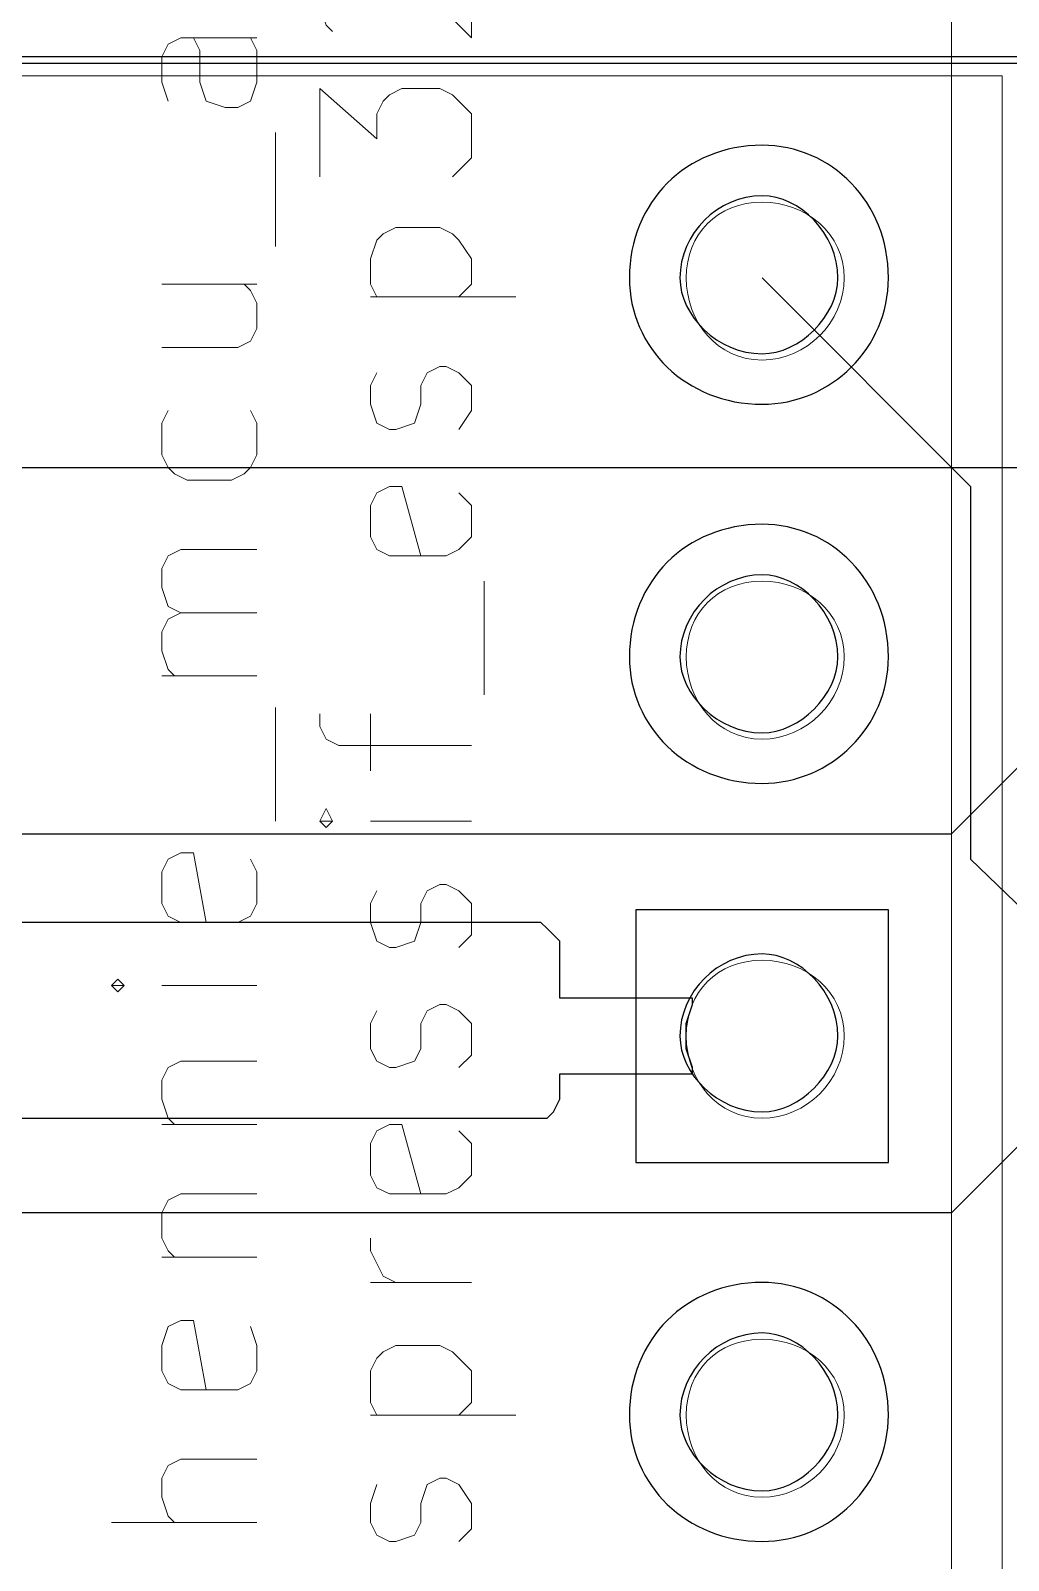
# Model space of a CAD drawing. Header units: centimetres. Extents: x -14.7 to 16.9, y -14.9 to 2.2.
# Drawn here: x -9.98 to -9.325, y -8.824 to -7.799 of the extents above; entities that cross this region are included whole.
import ezdxf

# ---------------------------------------------------------------- set-up
doc = ezdxf.new("R2010")
doc.units = ezdxf.units.CM
doc.header["$MEASUREMENT"] = 0
doc.layers.add('Layer 1', color=7, linetype='Continuous')

msp = doc.modelspace()

# ---------------------------------------------------------------- linework, layer by layer
at = {"layer": 'Layer 1', "lineweight": 53}
msp.add_open_spline([(-13.7, -13.2), (-13.7, -13.2), (-13.7, -6.8), (-13.7, -6.8), (-13.7, -6.8), (-13.7, -6.52386), (-13.47614, -6.3), (-13.2, -6.3), (-13.2, -6.3), (-13.2, -6.3), (-6.8, -6.3), (-6.8, -6.3), (-6.8, -6.3), (-6.52386, -6.3), (-6.3, -6.52386), (-6.3, -6.8), (-6.3, -6.8), (-6.3, -6.8), (-6.3, -13.2), (-6.3, -13.2), (-6.3, -13.2), (-6.3, -13.47614), (-6.52386, -13.7), (-6.8, -13.7), (-6.8, -13.7), (-6.8, -13.7), (-13.2, -13.7), (-13.2, -13.7), (-13.2, -13.7), (-13.47614, -13.7), (-13.7, -13.47614), (-13.7, -13.2)], degree=3, knots=[0, 0, 0, 0, 0.1111111, 0.1111111, 0.1111111, 0.1111111, 0.2222222, 0.2222222, 0.2222222, 0.2222222, 0.3333333, 0.3333333, 0.3333333, 0.3333333, 0.4444444, 0.4444444, 0.4444444, 0.4444444, 0.5555556, 0.5555556, 0.5555556, 0.5555556, 0.6666667, 0.6666667, 0.6666667, 0.6666667, 0.7777778, 0.7777778, 0.7777778, 0.7777778, 1, 1, 1, 1], dxfattribs=at)
at = {"layer": 'Layer 1', "color": 41, "lineweight": 13}
for points in [[(-9.36288, -7.57482), (-9.36288, -7.57482), (-9.36288, -11.38482), (-9.36288, -11.38482)], [(-11.42875, -7.82882), (-11.42875, -7.82882), (-9.32901, -7.82882), (-9.32901, -7.82882)], [(-9.32901, -7.82882), (-9.32901, -7.82882), (-9.32901, -7.85846), (-9.32901, -7.85846)], [(-9.32901, -8.06589), (-9.32901, -8.06589), (-9.32901, -8.10822), (-9.32901, -8.10822)], [(-9.32901, -8.32836), (-9.32901, -8.32836), (-9.32901, -8.36646), (-9.32901, -8.36646)], [(-9.32901, -8.57812), (-9.32901, -8.57812), (-9.32901, -8.61622), (-9.32901, -8.61622)]]:
    msp.add_open_spline(points, degree=3, dxfattribs=at)
at = {"layer": 'Layer 1', "color": 41, "lineweight": 18}
for points, knots in [([(-9.77775, -7.79919), (-9.77775, -7.79919), (-9.78198, -7.79496), (-9.78198, -7.79496), (-9.78198, -7.79496), (-9.78198, -7.79496), (-9.78622, -7.78226), (-9.78622, -7.78226), (-9.78622, -7.78226), (-9.78622, -7.78226), (-9.78622, -7.76109), (-9.78622, -7.76109), (-9.78622, -7.76109), (-9.78622, -7.76109), (-9.78198, -7.74839), (-9.78198, -7.74839), (-9.78198, -7.74839), (-9.78198, -7.74839), (-9.77775, -7.74416), (-9.77775, -7.74416), (-9.77775, -7.74416), (-9.77775, -7.74416), (-9.76928, -7.73992), (-9.76928, -7.73992), (-9.76928, -7.73992), (-9.76928, -7.73992), (-9.75658, -7.73992), (-9.75658, -7.73992), (-9.75658, -7.73992), (-9.75658, -7.73992), (-9.74388, -7.74416), (-9.74388, -7.74416), (-9.74388, -7.74416), (-9.74388, -7.74416), (-9.68462, -7.80342), (-9.68462, -7.80342), (-9.68462, -7.80342), (-9.68462, -7.80342), (-9.68462, -7.73992), (-9.68462, -7.73992)], [0, 0, 0, 0, 0.0909091, 0.0909091, 0.0909091, 0.0909091, 0.1818182, 0.1818182, 0.1818182, 0.1818182, 0.2727273, 0.2727273, 0.2727273, 0.2727273, 0.3636364, 0.3636364, 0.3636364, 0.3636364, 0.4545455, 0.4545455, 0.4545455, 0.4545455, 0.5454545, 0.5454545, 0.5454545, 0.5454545, 0.6363636, 0.6363636, 0.6363636, 0.6363636, 0.7272727, 0.7272727, 0.7272727, 0.7272727, 0.8181818, 0.8181818, 0.8181818, 0.8181818, 1, 1, 1, 1]), ([(-9.78622, -7.89656), (-9.78622, -7.89656), (-9.78622, -7.83729), (-9.78622, -7.83729), (-9.78622, -7.83729), (-9.78622, -7.83729), (-9.74812, -7.87116), (-9.74812, -7.87116), (-9.74812, -7.87116), (-9.74812, -7.87116), (-9.74812, -7.85422), (-9.74812, -7.85422), (-9.74812, -7.85422), (-9.74812, -7.85422), (-9.74388, -7.84576), (-9.74388, -7.84576), (-9.74388, -7.84576), (-9.74388, -7.84576), (-9.73965, -7.84152), (-9.73965, -7.84152), (-9.73965, -7.84152), (-9.73965, -7.84152), (-9.73118, -7.83729), (-9.73118, -7.83729), (-9.73118, -7.83729), (-9.73118, -7.83729), (-9.70578, -7.83729), (-9.70578, -7.83729), (-9.70578, -7.83729), (-9.70578, -7.83729), (-9.69732, -7.84152), (-9.69732, -7.84152), (-9.69732, -7.84152), (-9.69732, -7.84152), (-9.68462, -7.85422), (-9.68462, -7.85422), (-9.68462, -7.85422), (-9.68462, -7.85422), (-9.68462, -7.88386), (-9.68462, -7.88386), (-9.68462, -7.88386), (-9.68462, -7.88386), (-9.69732, -7.89656), (-9.69732, -7.89656)], [0, 0, 0, 0, 0.0833333, 0.0833333, 0.0833333, 0.0833333, 0.1666667, 0.1666667, 0.1666667, 0.1666667, 0.25, 0.25, 0.25, 0.25, 0.3333333, 0.3333333, 0.3333333, 0.3333333, 0.4166667, 0.4166667, 0.4166667, 0.4166667, 0.5, 0.5, 0.5, 0.5, 0.5833333, 0.5833333, 0.5833333, 0.5833333, 0.6666667, 0.6666667, 0.6666667, 0.6666667, 0.75, 0.75, 0.75, 0.75, 0.8333333, 0.8333333, 0.8333333, 0.8333333, 1, 1, 1, 1]), ([(-9.74812, -7.97699), (-9.74812, -7.97699), (-9.75235, -7.96852), (-9.75235, -7.96852), (-9.75235, -7.96852), (-9.75235, -7.96852), (-9.75235, -7.95159), (-9.75235, -7.95159), (-9.75235, -7.95159), (-9.75235, -7.95159), (-9.74812, -7.93889), (-9.74812, -7.93889), (-9.74812, -7.93889), (-9.74812, -7.93889), (-9.74388, -7.93466), (-9.74388, -7.93466), (-9.74388, -7.93466), (-9.74388, -7.93466), (-9.73542, -7.93042), (-9.73542, -7.93042), (-9.73542, -7.93042), (-9.73542, -7.93042), (-9.70578, -7.93042), (-9.70578, -7.93042), (-9.70578, -7.93042), (-9.70578, -7.93042), (-9.69732, -7.93466), (-9.69732, -7.93466), (-9.69732, -7.93466), (-9.69732, -7.93466), (-9.69308, -7.93889), (-9.69308, -7.93889), (-9.69308, -7.93889), (-9.69308, -7.93889), (-9.68462, -7.95159), (-9.68462, -7.95159), (-9.68462, -7.95159), (-9.68462, -7.95159), (-9.68462, -7.96852), (-9.68462, -7.96852), (-9.68462, -7.96852), (-9.68462, -7.96852), (-9.69308, -7.97699), (-9.69308, -7.97699)], [0, 0, 0, 0, 0.0833333, 0.0833333, 0.0833333, 0.0833333, 0.1666667, 0.1666667, 0.1666667, 0.1666667, 0.25, 0.25, 0.25, 0.25, 0.3333333, 0.3333333, 0.3333333, 0.3333333, 0.4166667, 0.4166667, 0.4166667, 0.4166667, 0.5, 0.5, 0.5, 0.5, 0.5833333, 0.5833333, 0.5833333, 0.5833333, 0.6666667, 0.6666667, 0.6666667, 0.6666667, 0.75, 0.75, 0.75, 0.75, 0.8333333, 0.8333333, 0.8333333, 0.8333333, 1, 1, 1, 1]), ([(-9.69308, -8.06589), (-9.69308, -8.06589), (-9.68461, -8.05319), (-9.68461, -8.05319), (-9.68461, -8.05319), (-9.68461, -8.05319), (-9.68461, -8.03626), (-9.68461, -8.03626), (-9.68461, -8.03626), (-9.68461, -8.03626), (-9.69308, -8.02779), (-9.69308, -8.02779), (-9.69308, -8.02779), (-9.69308, -8.02779), (-9.70155, -8.02356), (-9.70155, -8.02356), (-9.70155, -8.02356), (-9.70155, -8.02356), (-9.70578, -8.02356), (-9.70578, -8.02356), (-9.70578, -8.02356), (-9.70578, -8.02356), (-9.71425, -8.02779), (-9.71425, -8.02779), (-9.71425, -8.02779), (-9.71425, -8.02779), (-9.71848, -8.03626), (-9.71848, -8.03626), (-9.71848, -8.03626), (-9.71848, -8.03626), (-9.71848, -8.04896), (-9.71848, -8.04896), (-9.71848, -8.04896), (-9.71848, -8.04896), (-9.72271, -8.06166), (-9.72271, -8.06166), (-9.72271, -8.06166), (-9.72271, -8.06166), (-9.73541, -8.06589), (-9.73541, -8.06589), (-9.73541, -8.06589), (-9.73541, -8.06589), (-9.73965, -8.06589), (-9.73965, -8.06589), (-9.73965, -8.06589), (-9.73965, -8.06589), (-9.74811, -8.06166), (-9.74811, -8.06166), (-9.74811, -8.06166), (-9.74811, -8.06166), (-9.75235, -8.04896), (-9.75235, -8.04896), (-9.75235, -8.04896), (-9.75235, -8.04896), (-9.75235, -8.03626), (-9.75235, -8.03626), (-9.75235, -8.03626), (-9.75235, -8.03626), (-9.74811, -8.02779), (-9.74811, -8.02779)], [0, 0, 0, 0, 0.0625, 0.0625, 0.0625, 0.0625, 0.125, 0.125, 0.125, 0.125, 0.1875, 0.1875, 0.1875, 0.1875, 0.25, 0.25, 0.25, 0.25, 0.3125, 0.3125, 0.3125, 0.3125, 0.375, 0.375, 0.375, 0.375, 0.4375, 0.4375, 0.4375, 0.4375, 0.5, 0.5, 0.5, 0.5, 0.5625, 0.5625, 0.5625, 0.5625, 0.625, 0.625, 0.625, 0.625, 0.6875, 0.6875, 0.6875, 0.6875, 0.75, 0.75, 0.75, 0.75, 0.8125, 0.8125, 0.8125, 0.8125, 0.875, 0.875, 0.875, 0.875, 1, 1, 1, 1]), ([(-9.69308, -8.10822), (-9.69308, -8.10822), (-9.68461, -8.11669), (-9.68461, -8.11669), (-9.68461, -8.11669), (-9.68461, -8.11669), (-9.68461, -8.13786), (-9.68461, -8.13786), (-9.68461, -8.13786), (-9.68461, -8.13786), (-9.69308, -8.14632), (-9.69308, -8.14632), (-9.69308, -8.14632), (-9.69308, -8.14632), (-9.70155, -8.15056), (-9.70155, -8.15056), (-9.70155, -8.15056), (-9.70155, -8.15056), (-9.73965, -8.15056), (-9.73965, -8.15056), (-9.73965, -8.15056), (-9.73965, -8.15056), (-9.74811, -8.14632), (-9.74811, -8.14632), (-9.74811, -8.14632), (-9.74811, -8.14632), (-9.75235, -8.13786), (-9.75235, -8.13786), (-9.75235, -8.13786), (-9.75235, -8.13786), (-9.75235, -8.11669), (-9.75235, -8.11669), (-9.75235, -8.11669), (-9.75235, -8.11669), (-9.74811, -8.10822), (-9.74811, -8.10822), (-9.74811, -8.10822), (-9.74811, -8.10822), (-9.73965, -8.10399), (-9.73965, -8.10399), (-9.73965, -8.10399), (-9.73965, -8.10399), (-9.73118, -8.10399), (-9.73118, -8.10399), (-9.73118, -8.10399), (-9.73118, -8.10399), (-9.71848, -8.15056), (-9.71848, -8.15056)], [0, 0, 0, 0, 0.0769231, 0.0769231, 0.0769231, 0.0769231, 0.1538462, 0.1538462, 0.1538462, 0.1538462, 0.2307692, 0.2307692, 0.2307692, 0.2307692, 0.3076923, 0.3076923, 0.3076923, 0.3076923, 0.3846154, 0.3846154, 0.3846154, 0.3846154, 0.4615385, 0.4615385, 0.4615385, 0.4615385, 0.5384615, 0.5384615, 0.5384615, 0.5384615, 0.6153846, 0.6153846, 0.6153846, 0.6153846, 0.6923077, 0.6923077, 0.6923077, 0.6923077, 0.7692308, 0.7692308, 0.7692308, 0.7692308, 0.8461538, 0.8461538, 0.8461538, 0.8461538, 1, 1, 1, 1]), ([(-9.68461, -8.27756), (-9.68461, -8.27756), (-9.77351, -8.27756), (-9.77351, -8.27756), (-9.77351, -8.27756), (-9.77351, -8.27756), (-9.78198, -8.27332), (-9.78198, -8.27332), (-9.78198, -8.27332), (-9.78198, -8.27332), (-9.78622, -8.26486), (-9.78622, -8.26486), (-9.78622, -8.26486), (-9.78622, -8.26486), (-9.78622, -8.25639), (-9.78622, -8.25639)], [0, 0, 0, 0, 0.2, 0.2, 0.2, 0.2, 0.4, 0.4, 0.4, 0.4, 0.6, 0.6, 0.6, 0.6, 1, 1, 1, 1]), ([(-9.78622, -8.32836), (-9.78622, -8.32836), (-9.78198, -8.33259), (-9.78198, -8.33259), (-9.78198, -8.33259), (-9.78198, -8.33259), (-9.77775, -8.32836), (-9.77775, -8.32836), (-9.77775, -8.32836), (-9.77775, -8.32836), (-9.78198, -8.31989), (-9.78198, -8.31989), (-9.78198, -8.31989), (-9.78198, -8.31989), (-9.78622, -8.32836), (-9.78622, -8.32836), (-9.78622, -8.32836), (-9.78622, -8.32836), (-9.77775, -8.32836), (-9.77775, -8.32836)], [0, 0, 0, 0, 0.1666667, 0.1666667, 0.1666667, 0.1666667, 0.3333333, 0.3333333, 0.3333333, 0.3333333, 0.5, 0.5, 0.5, 0.5, 0.6666667, 0.6666667, 0.6666667, 0.6666667, 1, 1, 1, 1]), ([(-9.69308, -8.41302), (-9.69308, -8.41302), (-9.68461, -8.40456), (-9.68461, -8.40456), (-9.68461, -8.40456), (-9.68461, -8.40456), (-9.68461, -8.38339), (-9.68461, -8.38339), (-9.68461, -8.38339), (-9.68461, -8.38339), (-9.69308, -8.37492), (-9.69308, -8.37492), (-9.69308, -8.37492), (-9.69308, -8.37492), (-9.70155, -8.37069), (-9.70155, -8.37069), (-9.70155, -8.37069), (-9.70155, -8.37069), (-9.70578, -8.37069), (-9.70578, -8.37069), (-9.70578, -8.37069), (-9.70578, -8.37069), (-9.71425, -8.37492), (-9.71425, -8.37492), (-9.71425, -8.37492), (-9.71425, -8.37492), (-9.71848, -8.38339), (-9.71848, -8.38339), (-9.71848, -8.38339), (-9.71848, -8.38339), (-9.71848, -8.39609), (-9.71848, -8.39609), (-9.71848, -8.39609), (-9.71848, -8.39609), (-9.72271, -8.40879), (-9.72271, -8.40879), (-9.72271, -8.40879), (-9.72271, -8.40879), (-9.73541, -8.41302), (-9.73541, -8.41302), (-9.73541, -8.41302), (-9.73541, -8.41302), (-9.73965, -8.41302), (-9.73965, -8.41302), (-9.73965, -8.41302), (-9.73965, -8.41302), (-9.74811, -8.40879), (-9.74811, -8.40879), (-9.74811, -8.40879), (-9.74811, -8.40879), (-9.75235, -8.39609), (-9.75235, -8.39609), (-9.75235, -8.39609), (-9.75235, -8.39609), (-9.75235, -8.38339), (-9.75235, -8.38339), (-9.75235, -8.38339), (-9.75235, -8.38339), (-9.74811, -8.37492), (-9.74811, -8.37492)], [0, 0, 0, 0, 0.0625, 0.0625, 0.0625, 0.0625, 0.125, 0.125, 0.125, 0.125, 0.1875, 0.1875, 0.1875, 0.1875, 0.25, 0.25, 0.25, 0.25, 0.3125, 0.3125, 0.3125, 0.3125, 0.375, 0.375, 0.375, 0.375, 0.4375, 0.4375, 0.4375, 0.4375, 0.5, 0.5, 0.5, 0.5, 0.5625, 0.5625, 0.5625, 0.5625, 0.625, 0.625, 0.625, 0.625, 0.6875, 0.6875, 0.6875, 0.6875, 0.75, 0.75, 0.75, 0.75, 0.8125, 0.8125, 0.8125, 0.8125, 0.875, 0.875, 0.875, 0.875, 1, 1, 1, 1]), ([(-9.69308, -8.49346), (-9.69308, -8.49346), (-9.68461, -8.48499), (-9.68461, -8.48499), (-9.68461, -8.48499), (-9.68461, -8.48499), (-9.68461, -8.46382), (-9.68461, -8.46382), (-9.68461, -8.46382), (-9.68461, -8.46382), (-9.69308, -8.45536), (-9.69308, -8.45536), (-9.69308, -8.45536), (-9.69308, -8.45536), (-9.70155, -8.45112), (-9.70155, -8.45112), (-9.70155, -8.45112), (-9.70155, -8.45112), (-9.70578, -8.45112), (-9.70578, -8.45112), (-9.70578, -8.45112), (-9.70578, -8.45112), (-9.71425, -8.45536), (-9.71425, -8.45536), (-9.71425, -8.45536), (-9.71425, -8.45536), (-9.71848, -8.46382), (-9.71848, -8.46382), (-9.71848, -8.46382), (-9.71848, -8.46382), (-9.71848, -8.48076), (-9.71848, -8.48076), (-9.71848, -8.48076), (-9.71848, -8.48076), (-9.72271, -8.48922), (-9.72271, -8.48922), (-9.72271, -8.48922), (-9.72271, -8.48922), (-9.73541, -8.49346), (-9.73541, -8.49346), (-9.73541, -8.49346), (-9.73541, -8.49346), (-9.73965, -8.49346), (-9.73965, -8.49346), (-9.73965, -8.49346), (-9.73965, -8.49346), (-9.74811, -8.48922), (-9.74811, -8.48922), (-9.74811, -8.48922), (-9.74811, -8.48922), (-9.75235, -8.48076), (-9.75235, -8.48076), (-9.75235, -8.48076), (-9.75235, -8.48076), (-9.75235, -8.46382), (-9.75235, -8.46382), (-9.75235, -8.46382), (-9.75235, -8.46382), (-9.74811, -8.45536), (-9.74811, -8.45536)], [0, 0, 0, 0, 0.0625, 0.0625, 0.0625, 0.0625, 0.125, 0.125, 0.125, 0.125, 0.1875, 0.1875, 0.1875, 0.1875, 0.25, 0.25, 0.25, 0.25, 0.3125, 0.3125, 0.3125, 0.3125, 0.375, 0.375, 0.375, 0.375, 0.4375, 0.4375, 0.4375, 0.4375, 0.5, 0.5, 0.5, 0.5, 0.5625, 0.5625, 0.5625, 0.5625, 0.625, 0.625, 0.625, 0.625, 0.6875, 0.6875, 0.6875, 0.6875, 0.75, 0.75, 0.75, 0.75, 0.8125, 0.8125, 0.8125, 0.8125, 0.875, 0.875, 0.875, 0.875, 1, 1, 1, 1]), ([(-9.69308, -8.53579), (-9.69308, -8.53579), (-9.68461, -8.54426), (-9.68461, -8.54426), (-9.68461, -8.54426), (-9.68461, -8.54426), (-9.68461, -8.56542), (-9.68461, -8.56542), (-9.68461, -8.56542), (-9.68461, -8.56542), (-9.69308, -8.57389), (-9.69308, -8.57389), (-9.69308, -8.57389), (-9.69308, -8.57389), (-9.70155, -8.57812), (-9.70155, -8.57812), (-9.70155, -8.57812), (-9.70155, -8.57812), (-9.73965, -8.57812), (-9.73965, -8.57812), (-9.73965, -8.57812), (-9.73965, -8.57812), (-9.74811, -8.57389), (-9.74811, -8.57389), (-9.74811, -8.57389), (-9.74811, -8.57389), (-9.75235, -8.56542), (-9.75235, -8.56542), (-9.75235, -8.56542), (-9.75235, -8.56542), (-9.75235, -8.54426), (-9.75235, -8.54426), (-9.75235, -8.54426), (-9.75235, -8.54426), (-9.74811, -8.53579), (-9.74811, -8.53579), (-9.74811, -8.53579), (-9.74811, -8.53579), (-9.73965, -8.53156), (-9.73965, -8.53156), (-9.73965, -8.53156), (-9.73965, -8.53156), (-9.73118, -8.53156), (-9.73118, -8.53156), (-9.73118, -8.53156), (-9.73118, -8.53156), (-9.71848, -8.57812), (-9.71848, -8.57812)], [0, 0, 0, 0, 0.0769231, 0.0769231, 0.0769231, 0.0769231, 0.1538462, 0.1538462, 0.1538462, 0.1538462, 0.2307692, 0.2307692, 0.2307692, 0.2307692, 0.3076923, 0.3076923, 0.3076923, 0.3076923, 0.3846154, 0.3846154, 0.3846154, 0.3846154, 0.4615385, 0.4615385, 0.4615385, 0.4615385, 0.5384615, 0.5384615, 0.5384615, 0.5384615, 0.6153846, 0.6153846, 0.6153846, 0.6153846, 0.6923077, 0.6923077, 0.6923077, 0.6923077, 0.7692308, 0.7692308, 0.7692308, 0.7692308, 0.8461538, 0.8461538, 0.8461538, 0.8461538, 1, 1, 1, 1]), ([(-9.73541, -8.63739), (-9.73541, -8.63739), (-9.74388, -8.63316), (-9.74388, -8.63316), (-9.74388, -8.63316), (-9.74388, -8.63316), (-9.75235, -8.61622), (-9.75235, -8.61622), (-9.75235, -8.61622), (-9.75235, -8.61622), (-9.75235, -8.60776), (-9.75235, -8.60776)], [0, 0, 0, 0, 0.25, 0.25, 0.25, 0.25, 0.5, 0.5, 0.5, 0.5, 1, 1, 1, 1]), ([(-9.74812, -8.72629), (-9.74812, -8.72629), (-9.75235, -8.71782), (-9.75235, -8.71782), (-9.75235, -8.71782), (-9.75235, -8.71782), (-9.75235, -8.69666), (-9.75235, -8.69666), (-9.75235, -8.69666), (-9.75235, -8.69666), (-9.74812, -8.68819), (-9.74812, -8.68819), (-9.74812, -8.68819), (-9.74812, -8.68819), (-9.74388, -8.68396), (-9.74388, -8.68396), (-9.74388, -8.68396), (-9.74388, -8.68396), (-9.73542, -8.67972), (-9.73542, -8.67972), (-9.73542, -8.67972), (-9.73542, -8.67972), (-9.70578, -8.67972), (-9.70578, -8.67972), (-9.70578, -8.67972), (-9.70578, -8.67972), (-9.69732, -8.68396), (-9.69732, -8.68396), (-9.69732, -8.68396), (-9.69732, -8.68396), (-9.68462, -8.69666), (-9.68462, -8.69666), (-9.68462, -8.69666), (-9.68462, -8.69666), (-9.68462, -8.71782), (-9.68462, -8.71782), (-9.68462, -8.71782), (-9.68462, -8.71782), (-9.69308, -8.72629), (-9.69308, -8.72629)], [0, 0, 0, 0, 0.0909091, 0.0909091, 0.0909091, 0.0909091, 0.1818182, 0.1818182, 0.1818182, 0.1818182, 0.2727273, 0.2727273, 0.2727273, 0.2727273, 0.3636364, 0.3636364, 0.3636364, 0.3636364, 0.4545455, 0.4545455, 0.4545455, 0.4545455, 0.5454545, 0.5454545, 0.5454545, 0.5454545, 0.6363636, 0.6363636, 0.6363636, 0.6363636, 0.7272727, 0.7272727, 0.7272727, 0.7272727, 0.8181818, 0.8181818, 0.8181818, 0.8181818, 1, 1, 1, 1]), ([(-9.69308, -8.81096), (-9.69308, -8.81096), (-9.68461, -8.80249), (-9.68461, -8.80249), (-9.68461, -8.80249), (-9.68461, -8.80249), (-9.68461, -8.78556), (-9.68461, -8.78556), (-9.68461, -8.78556), (-9.68461, -8.78556), (-9.69308, -8.77286), (-9.69308, -8.77286), (-9.69308, -8.77286), (-9.69308, -8.77286), (-9.70155, -8.76862), (-9.70155, -8.76862), (-9.70155, -8.76862), (-9.70155, -8.76862), (-9.70578, -8.76862), (-9.70578, -8.76862), (-9.70578, -8.76862), (-9.70578, -8.76862), (-9.71425, -8.77286), (-9.71425, -8.77286), (-9.71425, -8.77286), (-9.71425, -8.77286), (-9.71848, -8.78556), (-9.71848, -8.78556), (-9.71848, -8.78556), (-9.71848, -8.78556), (-9.71848, -8.79826), (-9.71848, -8.79826), (-9.71848, -8.79826), (-9.71848, -8.79826), (-9.72271, -8.80672), (-9.72271, -8.80672), (-9.72271, -8.80672), (-9.72271, -8.80672), (-9.73541, -8.81096), (-9.73541, -8.81096), (-9.73541, -8.81096), (-9.73541, -8.81096), (-9.73965, -8.81096), (-9.73965, -8.81096), (-9.73965, -8.81096), (-9.73965, -8.81096), (-9.74811, -8.80672), (-9.74811, -8.80672), (-9.74811, -8.80672), (-9.74811, -8.80672), (-9.75235, -8.79826), (-9.75235, -8.79826), (-9.75235, -8.79826), (-9.75235, -8.79826), (-9.75235, -8.78556), (-9.75235, -8.78556), (-9.75235, -8.78556), (-9.75235, -8.78556), (-9.74811, -8.77286), (-9.74811, -8.77286)], [0, 0, 0, 0, 0.0625, 0.0625, 0.0625, 0.0625, 0.125, 0.125, 0.125, 0.125, 0.1875, 0.1875, 0.1875, 0.1875, 0.25, 0.25, 0.25, 0.25, 0.3125, 0.3125, 0.3125, 0.3125, 0.375, 0.375, 0.375, 0.375, 0.4375, 0.4375, 0.4375, 0.4375, 0.5, 0.5, 0.5, 0.5, 0.5625, 0.5625, 0.5625, 0.5625, 0.625, 0.625, 0.625, 0.625, 0.6875, 0.6875, 0.6875, 0.6875, 0.75, 0.75, 0.75, 0.75, 0.8125, 0.8125, 0.8125, 0.8125, 0.875, 0.875, 0.875, 0.875, 1, 1, 1, 1])]:
    msp.add_open_spline(points, degree=3, knots=knots, dxfattribs=at)
at = {"layer": 'Layer 1', "color": 253, "lineweight": 18}
for points, knots in [([(-9.82855, -7.80342), (-9.82855, -7.80342), (-9.87935, -7.80342), (-9.87935, -7.80342), (-9.87935, -7.80342), (-9.87935, -7.80342), (-9.88781, -7.80766), (-9.88781, -7.80766), (-9.88781, -7.80766), (-9.88781, -7.80766), (-9.89205, -7.81612), (-9.89205, -7.81612), (-9.89205, -7.81612), (-9.89205, -7.81612), (-9.89205, -7.83306), (-9.89205, -7.83306), (-9.89205, -7.83306), (-9.89205, -7.83306), (-9.88781, -7.84576), (-9.88781, -7.84576)], [0, 0, 0, 0, 0.1666667, 0.1666667, 0.1666667, 0.1666667, 0.3333333, 0.3333333, 0.3333333, 0.3333333, 0.5, 0.5, 0.5, 0.5, 0.6666667, 0.6666667, 0.6666667, 0.6666667, 1, 1, 1, 1]), ([(-9.83278, -7.80342), (-9.83278, -7.80342), (-9.82855, -7.81189), (-9.82855, -7.81189), (-9.82855, -7.81189), (-9.82855, -7.81189), (-9.82855, -7.83306), (-9.82855, -7.83306), (-9.82855, -7.83306), (-9.82855, -7.83306), (-9.83278, -7.84576), (-9.83278, -7.84576), (-9.83278, -7.84576), (-9.83278, -7.84576), (-9.84125, -7.84999), (-9.84125, -7.84999), (-9.84125, -7.84999), (-9.84125, -7.84999), (-9.84972, -7.84999), (-9.84972, -7.84999), (-9.84972, -7.84999), (-9.84972, -7.84999), (-9.86242, -7.84576), (-9.86242, -7.84576), (-9.86242, -7.84576), (-9.86242, -7.84576), (-9.86665, -7.83306), (-9.86665, -7.83306), (-9.86665, -7.83306), (-9.86665, -7.83306), (-9.86665, -7.81189), (-9.86665, -7.81189), (-9.86665, -7.81189), (-9.86665, -7.81189), (-9.87088, -7.80342), (-9.87088, -7.80342)], [0, 0, 0, 0, 0.1, 0.1, 0.1, 0.1, 0.2, 0.2, 0.2, 0.2, 0.3, 0.3, 0.3, 0.3, 0.4, 0.4, 0.4, 0.4, 0.5, 0.5, 0.5, 0.5, 0.6, 0.6, 0.6, 0.6, 0.7, 0.7, 0.7, 0.7, 0.8, 0.8, 0.8, 0.8, 1, 1, 1, 1]), ([(-9.89205, -8.01086), (-9.89205, -8.01086), (-9.84125, -8.01086), (-9.84125, -8.01086), (-9.84125, -8.01086), (-9.84125, -8.01086), (-9.83278, -8.00662), (-9.83278, -8.00662), (-9.83278, -8.00662), (-9.83278, -8.00662), (-9.82855, -7.99816), (-9.82855, -7.99816), (-9.82855, -7.99816), (-9.82855, -7.99816), (-9.82855, -7.98122), (-9.82855, -7.98122), (-9.82855, -7.98122), (-9.82855, -7.98122), (-9.83278, -7.97276), (-9.83278, -7.97276), (-9.83278, -7.97276), (-9.83278, -7.97276), (-9.83701, -7.96852), (-9.83701, -7.96852)], [0, 0, 0, 0, 0.1428571, 0.1428571, 0.1428571, 0.1428571, 0.2857143, 0.2857143, 0.2857143, 0.2857143, 0.4285714, 0.4285714, 0.4285714, 0.4285714, 0.5714286, 0.5714286, 0.5714286, 0.5714286, 0.7142857, 0.7142857, 0.7142857, 0.7142857, 1, 1, 1, 1]), ([(-9.83278, -8.05319), (-9.83278, -8.05319), (-9.82855, -8.06166), (-9.82855, -8.06166), (-9.82855, -8.06166), (-9.82855, -8.06166), (-9.82855, -8.08282), (-9.82855, -8.08282), (-9.82855, -8.08282), (-9.82855, -8.08282), (-9.83278, -8.09129), (-9.83278, -8.09129), (-9.83278, -8.09129), (-9.83278, -8.09129), (-9.83702, -8.09552), (-9.83702, -8.09552), (-9.83702, -8.09552), (-9.83702, -8.09552), (-9.84548, -8.09976), (-9.84548, -8.09976), (-9.84548, -8.09976), (-9.84548, -8.09976), (-9.87512, -8.09976), (-9.87512, -8.09976), (-9.87512, -8.09976), (-9.87512, -8.09976), (-9.88358, -8.09552), (-9.88358, -8.09552), (-9.88358, -8.09552), (-9.88358, -8.09552), (-9.88782, -8.09129), (-9.88782, -8.09129), (-9.88782, -8.09129), (-9.88782, -8.09129), (-9.89205, -8.08282), (-9.89205, -8.08282), (-9.89205, -8.08282), (-9.89205, -8.08282), (-9.89205, -8.06166), (-9.89205, -8.06166), (-9.89205, -8.06166), (-9.89205, -8.06166), (-9.88782, -8.05319), (-9.88782, -8.05319)], [0, 0, 0, 0, 0.0833333, 0.0833333, 0.0833333, 0.0833333, 0.1666667, 0.1666667, 0.1666667, 0.1666667, 0.25, 0.25, 0.25, 0.25, 0.3333333, 0.3333333, 0.3333333, 0.3333333, 0.4166667, 0.4166667, 0.4166667, 0.4166667, 0.5, 0.5, 0.5, 0.5, 0.5833333, 0.5833333, 0.5833333, 0.5833333, 0.6666667, 0.6666667, 0.6666667, 0.6666667, 0.75, 0.75, 0.75, 0.75, 0.8333333, 0.8333333, 0.8333333, 0.8333333, 1, 1, 1, 1]), ([(-9.87935, -8.18866), (-9.87935, -8.18866), (-9.88781, -8.18442), (-9.88781, -8.18442), (-9.88781, -8.18442), (-9.88781, -8.18442), (-9.89205, -8.17172), (-9.89205, -8.17172), (-9.89205, -8.17172), (-9.89205, -8.17172), (-9.89205, -8.15902), (-9.89205, -8.15902), (-9.89205, -8.15902), (-9.89205, -8.15902), (-9.88781, -8.15056), (-9.88781, -8.15056), (-9.88781, -8.15056), (-9.88781, -8.15056), (-9.87935, -8.14632), (-9.87935, -8.14632), (-9.87935, -8.14632), (-9.87935, -8.14632), (-9.82855, -8.14632), (-9.82855, -8.14632)], [0, 0, 0, 0, 0.1428571, 0.1428571, 0.1428571, 0.1428571, 0.2857143, 0.2857143, 0.2857143, 0.2857143, 0.4285714, 0.4285714, 0.4285714, 0.4285714, 0.5714286, 0.5714286, 0.5714286, 0.5714286, 0.7142857, 0.7142857, 0.7142857, 0.7142857, 1, 1, 1, 1]), ([(-9.88358, -8.23099), (-9.88358, -8.23099), (-9.88781, -8.22676), (-9.88781, -8.22676), (-9.88781, -8.22676), (-9.88781, -8.22676), (-9.89205, -8.21406), (-9.89205, -8.21406), (-9.89205, -8.21406), (-9.89205, -8.21406), (-9.89205, -8.20136), (-9.89205, -8.20136), (-9.89205, -8.20136), (-9.89205, -8.20136), (-9.88781, -8.19289), (-9.88781, -8.19289), (-9.88781, -8.19289), (-9.88781, -8.19289), (-9.87935, -8.18866), (-9.87935, -8.18866), (-9.87935, -8.18866), (-9.87935, -8.18866), (-9.82855, -8.18866), (-9.82855, -8.18866)], [0, 0, 0, 0, 0.1428571, 0.1428571, 0.1428571, 0.1428571, 0.2857143, 0.2857143, 0.2857143, 0.2857143, 0.4285714, 0.4285714, 0.4285714, 0.4285714, 0.5714286, 0.5714286, 0.5714286, 0.5714286, 0.7142857, 0.7142857, 0.7142857, 0.7142857, 1, 1, 1, 1]), ([(-9.83278, -8.35376), (-9.83278, -8.35376), (-9.82855, -8.36222), (-9.82855, -8.36222), (-9.82855, -8.36222), (-9.82855, -8.36222), (-9.82855, -8.38339), (-9.82855, -8.38339), (-9.82855, -8.38339), (-9.82855, -8.38339), (-9.83278, -8.39186), (-9.83278, -8.39186), (-9.83278, -8.39186), (-9.83278, -8.39186), (-9.84125, -8.39609), (-9.84125, -8.39609), (-9.84125, -8.39609), (-9.84125, -8.39609), (-9.87935, -8.39609), (-9.87935, -8.39609), (-9.87935, -8.39609), (-9.87935, -8.39609), (-9.88782, -8.39186), (-9.88782, -8.39186), (-9.88782, -8.39186), (-9.88782, -8.39186), (-9.89205, -8.38339), (-9.89205, -8.38339), (-9.89205, -8.38339), (-9.89205, -8.38339), (-9.89205, -8.36222), (-9.89205, -8.36222), (-9.89205, -8.36222), (-9.89205, -8.36222), (-9.88782, -8.35376), (-9.88782, -8.35376), (-9.88782, -8.35376), (-9.88782, -8.35376), (-9.87935, -8.34952), (-9.87935, -8.34952), (-9.87935, -8.34952), (-9.87935, -8.34952), (-9.87088, -8.34952), (-9.87088, -8.34952), (-9.87088, -8.34952), (-9.87088, -8.34952), (-9.86242, -8.39609), (-9.86242, -8.39609)], [0, 0, 0, 0, 0.0769231, 0.0769231, 0.0769231, 0.0769231, 0.1538462, 0.1538462, 0.1538462, 0.1538462, 0.2307692, 0.2307692, 0.2307692, 0.2307692, 0.3076923, 0.3076923, 0.3076923, 0.3076923, 0.3846154, 0.3846154, 0.3846154, 0.3846154, 0.4615385, 0.4615385, 0.4615385, 0.4615385, 0.5384615, 0.5384615, 0.5384615, 0.5384615, 0.6153846, 0.6153846, 0.6153846, 0.6153846, 0.6923077, 0.6923077, 0.6923077, 0.6923077, 0.7692308, 0.7692308, 0.7692308, 0.7692308, 0.8461538, 0.8461538, 0.8461538, 0.8461538, 1, 1, 1, 1]), ([(-9.92591, -8.43842), (-9.92591, -8.43842), (-9.92168, -8.44266), (-9.92168, -8.44266), (-9.92168, -8.44266), (-9.92168, -8.44266), (-9.91745, -8.43842), (-9.91745, -8.43842), (-9.91745, -8.43842), (-9.91745, -8.43842), (-9.92168, -8.43419), (-9.92168, -8.43419), (-9.92168, -8.43419), (-9.92168, -8.43419), (-9.92591, -8.43842), (-9.92591, -8.43842), (-9.92591, -8.43842), (-9.92591, -8.43842), (-9.91745, -8.43842), (-9.91745, -8.43842)], [0, 0, 0, 0, 0.1666667, 0.1666667, 0.1666667, 0.1666667, 0.3333333, 0.3333333, 0.3333333, 0.3333333, 0.5, 0.5, 0.5, 0.5, 0.6666667, 0.6666667, 0.6666667, 0.6666667, 1, 1, 1, 1]), ([(-9.88358, -8.53156), (-9.88358, -8.53156), (-9.88781, -8.52732), (-9.88781, -8.52732), (-9.88781, -8.52732), (-9.88781, -8.52732), (-9.89205, -8.51462), (-9.89205, -8.51462), (-9.89205, -8.51462), (-9.89205, -8.51462), (-9.89205, -8.50192), (-9.89205, -8.50192), (-9.89205, -8.50192), (-9.89205, -8.50192), (-9.88781, -8.49346), (-9.88781, -8.49346), (-9.88781, -8.49346), (-9.88781, -8.49346), (-9.87935, -8.48922), (-9.87935, -8.48922), (-9.87935, -8.48922), (-9.87935, -8.48922), (-9.82855, -8.48922), (-9.82855, -8.48922)], [0, 0, 0, 0, 0.1428571, 0.1428571, 0.1428571, 0.1428571, 0.2857143, 0.2857143, 0.2857143, 0.2857143, 0.4285714, 0.4285714, 0.4285714, 0.4285714, 0.5714286, 0.5714286, 0.5714286, 0.5714286, 0.7142857, 0.7142857, 0.7142857, 0.7142857, 1, 1, 1, 1]), ([(-9.88358, -8.62046), (-9.88358, -8.62046), (-9.88781, -8.61622), (-9.88781, -8.61622), (-9.88781, -8.61622), (-9.88781, -8.61622), (-9.89205, -8.60776), (-9.89205, -8.60776), (-9.89205, -8.60776), (-9.89205, -8.60776), (-9.89205, -8.59082), (-9.89205, -8.59082), (-9.89205, -8.59082), (-9.89205, -8.59082), (-9.88781, -8.58236), (-9.88781, -8.58236), (-9.88781, -8.58236), (-9.88781, -8.58236), (-9.87935, -8.57812), (-9.87935, -8.57812), (-9.87935, -8.57812), (-9.87935, -8.57812), (-9.82855, -8.57812), (-9.82855, -8.57812)], [0, 0, 0, 0, 0.1428571, 0.1428571, 0.1428571, 0.1428571, 0.2857143, 0.2857143, 0.2857143, 0.2857143, 0.4285714, 0.4285714, 0.4285714, 0.4285714, 0.5714286, 0.5714286, 0.5714286, 0.5714286, 0.7142857, 0.7142857, 0.7142857, 0.7142857, 1, 1, 1, 1]), ([(-9.83278, -8.66702), (-9.83278, -8.66702), (-9.82855, -8.67972), (-9.82855, -8.67972), (-9.82855, -8.67972), (-9.82855, -8.67972), (-9.82855, -8.69666), (-9.82855, -8.69666), (-9.82855, -8.69666), (-9.82855, -8.69666), (-9.83278, -8.70512), (-9.83278, -8.70512), (-9.83278, -8.70512), (-9.83278, -8.70512), (-9.84125, -8.70936), (-9.84125, -8.70936), (-9.84125, -8.70936), (-9.84125, -8.70936), (-9.87935, -8.70936), (-9.87935, -8.70936), (-9.87935, -8.70936), (-9.87935, -8.70936), (-9.88782, -8.70512), (-9.88782, -8.70512), (-9.88782, -8.70512), (-9.88782, -8.70512), (-9.89205, -8.69666), (-9.89205, -8.69666), (-9.89205, -8.69666), (-9.89205, -8.69666), (-9.89205, -8.67972), (-9.89205, -8.67972), (-9.89205, -8.67972), (-9.89205, -8.67972), (-9.88782, -8.66702), (-9.88782, -8.66702), (-9.88782, -8.66702), (-9.88782, -8.66702), (-9.87935, -8.66279), (-9.87935, -8.66279), (-9.87935, -8.66279), (-9.87935, -8.66279), (-9.87088, -8.66279), (-9.87088, -8.66279), (-9.87088, -8.66279), (-9.87088, -8.66279), (-9.86242, -8.70936), (-9.86242, -8.70936)], [0, 0, 0, 0, 0.0769231, 0.0769231, 0.0769231, 0.0769231, 0.1538462, 0.1538462, 0.1538462, 0.1538462, 0.2307692, 0.2307692, 0.2307692, 0.2307692, 0.3076923, 0.3076923, 0.3076923, 0.3076923, 0.3846154, 0.3846154, 0.3846154, 0.3846154, 0.4615385, 0.4615385, 0.4615385, 0.4615385, 0.5384615, 0.5384615, 0.5384615, 0.5384615, 0.6153846, 0.6153846, 0.6153846, 0.6153846, 0.6923077, 0.6923077, 0.6923077, 0.6923077, 0.7692308, 0.7692308, 0.7692308, 0.7692308, 0.8461538, 0.8461538, 0.8461538, 0.8461538, 1, 1, 1, 1]), ([(-9.82855, -8.75592), (-9.82855, -8.75592), (-9.87935, -8.75592), (-9.87935, -8.75592), (-9.87935, -8.75592), (-9.87935, -8.75592), (-9.88781, -8.76016), (-9.88781, -8.76016), (-9.88781, -8.76016), (-9.88781, -8.76016), (-9.89205, -8.76862), (-9.89205, -8.76862), (-9.89205, -8.76862), (-9.89205, -8.76862), (-9.89205, -8.78132), (-9.89205, -8.78132), (-9.89205, -8.78132), (-9.89205, -8.78132), (-9.88781, -8.79402), (-9.88781, -8.79402), (-9.88781, -8.79402), (-9.88781, -8.79402), (-9.88358, -8.79826), (-9.88358, -8.79826)], [0, 0, 0, 0, 0.1428571, 0.1428571, 0.1428571, 0.1428571, 0.2857143, 0.2857143, 0.2857143, 0.2857143, 0.4285714, 0.4285714, 0.4285714, 0.4285714, 0.5714286, 0.5714286, 0.5714286, 0.5714286, 0.7142857, 0.7142857, 0.7142857, 0.7142857, 1, 1, 1, 1])]:
    msp.add_open_spline(points, degree=3, knots=knots, dxfattribs=at)
at = {"layer": 'Layer 1', "color": 22, "lineweight": 25}
for points in [[(-10.88688, -7.82036), (-10.88688, -7.82036), (-9.12581, -7.82036), (-9.12581, -7.82036)], [(-9.48988, -7.96429), (-9.48988, -7.96429), (-9.35018, -8.10399), (-9.35018, -8.10399)], [(-9.35018, -8.10399), (-9.35018, -8.10399), (-9.35018, -8.35376), (-9.35018, -8.35376)], [(-9.35018, -8.35376), (-9.35018, -8.35376), (-9.23588, -8.46382), (-9.23588, -8.46382)]]:
    msp.add_open_spline(points, degree=3, dxfattribs=at)
at = {"layer": 'Layer 1', "color": 163, "lineweight": 25}
for points in [[(-9.11312, -7.81612), (-9.11312, -7.81612), (-10.64981, -7.81612), (-10.64981, -7.81612)], [(-10.62865, -8.09129), (-10.62865, -8.09129), (-9.10888, -8.09129), (-9.10888, -8.09129)], [(-9.36288, -8.33682), (-9.36288, -8.33682), (-9.23588, -8.20982), (-9.23588, -8.20982)], [(-10.63711, -8.33682), (-10.63711, -8.33682), (-9.36288, -8.33682), (-9.36288, -8.33682)], [(-9.23588, -8.46382), (-9.23588, -8.46382), (-9.36288, -8.59082), (-9.36288, -8.59082)], [(-9.36288, -8.59082), (-9.36288, -8.59082), (-10.56091, -8.59082), (-10.56091, -8.59082)]]:
    msp.add_open_spline(points, degree=3, dxfattribs=at)
at = {"layer": 'Layer 1', "color": 253, "lineweight": 13}
for points in [[(-11.42875, -7.82882), (-11.42875, -7.82882), (-9.32901, -7.82882), (-9.32901, -7.82882)], [(-9.32901, -7.82882), (-9.32901, -7.82882), (-9.32901, -12.92576), (-9.32901, -12.92576)]]:
    msp.add_open_spline(points, degree=3, dxfattribs=at)
at = {"layer": 'Layer 1', "color": 253, "lineweight": 18}
for points in [[(-9.81585, -7.94312), (-9.81585, -7.94312), (-9.81585, -7.86692), (-9.81585, -7.86692)], [(-9.89205, -7.96852), (-9.89205, -7.96852), (-9.82855, -7.96852), (-9.82855, -7.96852)], [(-9.82855, -8.23099), (-9.82855, -8.23099), (-9.89205, -8.23099), (-9.89205, -8.23099)], [(-9.81585, -8.32836), (-9.81585, -8.32836), (-9.81585, -8.25216), (-9.81585, -8.25216)], [(-9.82855, -8.43842), (-9.82855, -8.43842), (-9.89205, -8.43842), (-9.89205, -8.43842)], [(-9.89205, -8.53156), (-9.89205, -8.53156), (-9.82855, -8.53156), (-9.82855, -8.53156)], [(-9.89205, -8.62046), (-9.89205, -8.62046), (-9.82855, -8.62046), (-9.82855, -8.62046)], [(-9.82855, -8.79826), (-9.82855, -8.79826), (-9.92591, -8.79826), (-9.92591, -8.79826)]]:
    msp.add_open_spline(points, degree=3, dxfattribs=at)
at = {"layer": 'Layer 1', "color": 4}
for points in [[(-9.40521, -7.96429), (-9.40521, -8.01086), (-9.44331, -8.04896), (-9.48988, -8.04896), (-9.48988, -8.04896), (-9.54068, -8.04896), (-9.57878, -8.01086), (-9.57878, -7.96429), (-9.57878, -7.96429), (-9.57878, -7.91349), (-9.54068, -7.87539), (-9.48988, -7.87539), (-9.48988, -7.87539), (-9.44331, -7.87539), (-9.40521, -7.91349), (-9.40521, -7.96429)], [(-9.40521, -8.21829), (-9.40521, -8.26486), (-9.44331, -8.30296), (-9.48988, -8.30296), (-9.48988, -8.30296), (-9.54068, -8.30296), (-9.57878, -8.26486), (-9.57878, -8.21829), (-9.57878, -8.21829), (-9.57878, -8.16749), (-9.54068, -8.12939), (-9.48988, -8.12939), (-9.48988, -8.12939), (-9.44331, -8.12939), (-9.40521, -8.16749), (-9.40521, -8.21829)], [(-9.57455, -8.38762), (-9.57455, -8.38762), (-9.40521, -8.38762), (-9.40521, -8.38762), (-9.40521, -8.38762), (-9.40521, -8.38762), (-9.40521, -8.55696), (-9.40521, -8.55696), (-9.40521, -8.55696), (-9.40521, -8.55696), (-9.57455, -8.55696), (-9.57455, -8.55696), (-9.57455, -8.55696), (-9.57455, -8.55696), (-9.57455, -8.38762), (-9.57455, -8.38762)], [(-9.40521, -8.72629), (-9.40521, -8.77286), (-9.44331, -8.81096), (-9.48988, -8.81096), (-9.48988, -8.81096), (-9.54068, -8.81096), (-9.57878, -8.77286), (-9.57878, -8.72629), (-9.57878, -8.72629), (-9.57878, -8.67549), (-9.54068, -8.63739), (-9.48988, -8.63739), (-9.48988, -8.63739), (-9.44331, -8.63739), (-9.40521, -8.67549), (-9.40521, -8.72629)]]:
    msp.add_open_spline(points, degree=3, knots=[0, 0, 0, 0, 0.2, 0.2, 0.2, 0.2, 0.4, 0.4, 0.4, 0.4, 0.6, 0.6, 0.6, 0.6, 1, 1, 1, 1], dxfattribs=at)
at = {"layer": 'Layer 1', "color": 201}
for points in [[(-9.40521, -7.96429), (-9.40521, -8.01086), (-9.44331, -8.04896), (-9.48988, -8.04896), (-9.48988, -8.04896), (-9.54068, -8.04896), (-9.57878, -8.01086), (-9.57878, -7.96429), (-9.57878, -7.96429), (-9.57878, -7.91349), (-9.54068, -7.87539), (-9.48988, -7.87539), (-9.48988, -7.87539), (-9.44331, -7.87539), (-9.40521, -7.91349), (-9.40521, -7.96429)], [(-9.40521, -8.21829), (-9.40521, -8.26486), (-9.44331, -8.30296), (-9.48988, -8.30296), (-9.48988, -8.30296), (-9.54068, -8.30296), (-9.57878, -8.26486), (-9.57878, -8.21829), (-9.57878, -8.21829), (-9.57878, -8.16749), (-9.54068, -8.12939), (-9.48988, -8.12939), (-9.48988, -8.12939), (-9.44331, -8.12939), (-9.40521, -8.16749), (-9.40521, -8.21829)], [(-9.57455, -8.38762), (-9.57455, -8.38762), (-9.40521, -8.38762), (-9.40521, -8.38762), (-9.40521, -8.38762), (-9.40521, -8.38762), (-9.40521, -8.55696), (-9.40521, -8.55696), (-9.40521, -8.55696), (-9.40521, -8.55696), (-9.57455, -8.55696), (-9.57455, -8.55696), (-9.57455, -8.55696), (-9.57455, -8.55696), (-9.57455, -8.38762), (-9.57455, -8.38762)], [(-9.40521, -8.72629), (-9.40521, -8.77286), (-9.44331, -8.81096), (-9.48988, -8.81096), (-9.48988, -8.81096), (-9.54068, -8.81096), (-9.57878, -8.77286), (-9.57878, -8.72629), (-9.57878, -8.72629), (-9.57878, -8.67549), (-9.54068, -8.63739), (-9.48988, -8.63739), (-9.48988, -8.63739), (-9.44331, -8.63739), (-9.40521, -8.67549), (-9.40521, -8.72629)]]:
    msp.add_open_spline(points, degree=3, knots=[0, 0, 0, 0, 0.2, 0.2, 0.2, 0.2, 0.4, 0.4, 0.4, 0.4, 0.6, 0.6, 0.6, 0.6, 1, 1, 1, 1], dxfattribs=at)
at = {"layer": 'Layer 1', "color": 40}
for points in [[(-9.40521, -7.96429), (-9.40521, -8.01086), (-9.44331, -8.04896), (-9.48988, -8.04896), (-9.48988, -8.04896), (-9.54068, -8.04896), (-9.57878, -8.01086), (-9.57878, -7.96429), (-9.57878, -7.96429), (-9.57878, -7.91349), (-9.54068, -7.87539), (-9.48988, -7.87539), (-9.48988, -7.87539), (-9.44331, -7.87539), (-9.40521, -7.91349), (-9.40521, -7.96429)], [(-9.40521, -8.21829), (-9.40521, -8.26486), (-9.44331, -8.30296), (-9.48988, -8.30296), (-9.48988, -8.30296), (-9.54068, -8.30296), (-9.57878, -8.26486), (-9.57878, -8.21829), (-9.57878, -8.21829), (-9.57878, -8.16749), (-9.54068, -8.12939), (-9.48988, -8.12939), (-9.48988, -8.12939), (-9.44331, -8.12939), (-9.40521, -8.16749), (-9.40521, -8.21829)], [(-9.57455, -8.38762), (-9.57455, -8.38762), (-9.40521, -8.38762), (-9.40521, -8.38762), (-9.40521, -8.38762), (-9.40521, -8.38762), (-9.40521, -8.55696), (-9.40521, -8.55696), (-9.40521, -8.55696), (-9.40521, -8.55696), (-9.57455, -8.55696), (-9.57455, -8.55696), (-9.57455, -8.55696), (-9.57455, -8.55696), (-9.57455, -8.38762), (-9.57455, -8.38762)], [(-9.40521, -8.72629), (-9.40521, -8.77286), (-9.44331, -8.81096), (-9.48988, -8.81096), (-9.48988, -8.81096), (-9.54068, -8.81096), (-9.57878, -8.77286), (-9.57878, -8.72629), (-9.57878, -8.72629), (-9.57878, -8.67549), (-9.54068, -8.63739), (-9.48988, -8.63739), (-9.48988, -8.63739), (-9.44331, -8.63739), (-9.40521, -8.67549), (-9.40521, -8.72629)]]:
    msp.add_open_spline(points, degree=3, knots=[0, 0, 0, 0, 0.2, 0.2, 0.2, 0.2, 0.4, 0.4, 0.4, 0.4, 0.6, 0.6, 0.6, 0.6, 1, 1, 1, 1], dxfattribs=at)
at = {"layer": 'Layer 1'}
for points in [[(-9.43908, -7.96429), (-9.43908, -7.98969), (-9.46448, -8.01509), (-9.48988, -8.01509), (-9.48988, -8.01509), (-9.51952, -8.01509), (-9.54492, -7.98969), (-9.54492, -7.96429), (-9.54492, -7.96429), (-9.54492, -7.93466), (-9.51952, -7.90926), (-9.48988, -7.90926), (-9.48988, -7.90926), (-9.46448, -7.90926), (-9.43908, -7.93466), (-9.43908, -7.96429)], [(-9.43908, -8.21829), (-9.43908, -8.24369), (-9.46448, -8.26909), (-9.48988, -8.26909), (-9.48988, -8.26909), (-9.51952, -8.26909), (-9.54492, -8.24369), (-9.54492, -8.21829), (-9.54492, -8.21829), (-9.54492, -8.18866), (-9.51952, -8.16326), (-9.48988, -8.16326), (-9.48988, -8.16326), (-9.46448, -8.16326), (-9.43908, -8.18866), (-9.43908, -8.21829)], [(-9.43908, -8.47229), (-9.43908, -8.49769), (-9.46448, -8.52309), (-9.48988, -8.52309), (-9.48988, -8.52309), (-9.51952, -8.52309), (-9.54492, -8.49769), (-9.54492, -8.47229), (-9.54492, -8.47229), (-9.54492, -8.44266), (-9.51952, -8.41726), (-9.48988, -8.41726), (-9.48988, -8.41726), (-9.46448, -8.41726), (-9.43908, -8.44266), (-9.43908, -8.47229)], [(-9.43908, -8.72629), (-9.43908, -8.75169), (-9.46448, -8.77709), (-9.48988, -8.77709), (-9.48988, -8.77709), (-9.51952, -8.77709), (-9.54492, -8.75169), (-9.54492, -8.72629), (-9.54492, -8.72629), (-9.54492, -8.69666), (-9.51952, -8.67126), (-9.48988, -8.67126), (-9.48988, -8.67126), (-9.46448, -8.67126), (-9.43908, -8.69666), (-9.43908, -8.72629)]]:
    msp.add_open_spline(points, degree=3, knots=[0, 0, 0, 0, 0.2, 0.2, 0.2, 0.2, 0.4, 0.4, 0.4, 0.4, 0.6, 0.6, 0.6, 0.6, 1, 1, 1, 1], dxfattribs=at)
at = {"layer": 'Layer 1', "color": 40, "lineweight": 5}
for points in [[(-9.43485, -7.96429), (-9.43485, -7.99392), (-9.46025, -8.01932), (-9.48988, -8.01932), (-9.48988, -8.01932), (-9.51951, -8.01932), (-9.54068, -7.99392), (-9.54068, -7.96429), (-9.54068, -7.96429), (-9.54068, -7.93466), (-9.51951, -7.91349), (-9.48988, -7.91349), (-9.48988, -7.91349), (-9.46025, -7.91349), (-9.43485, -7.93466), (-9.43485, -7.96429)], [(-9.43485, -8.21829), (-9.43485, -8.24792), (-9.46025, -8.27332), (-9.48988, -8.27332), (-9.48988, -8.27332), (-9.51951, -8.27332), (-9.54068, -8.24792), (-9.54068, -8.21829), (-9.54068, -8.21829), (-9.54068, -8.18866), (-9.51951, -8.16749), (-9.48988, -8.16749), (-9.48988, -8.16749), (-9.46025, -8.16749), (-9.43485, -8.18866), (-9.43485, -8.21829)], [(-9.43485, -8.47229), (-9.43485, -8.50192), (-9.46025, -8.52732), (-9.48988, -8.52732), (-9.48988, -8.52732), (-9.51951, -8.52732), (-9.54068, -8.50192), (-9.54068, -8.47229), (-9.54068, -8.47229), (-9.54068, -8.44266), (-9.51951, -8.42149), (-9.48988, -8.42149), (-9.48988, -8.42149), (-9.46025, -8.42149), (-9.43485, -8.44266), (-9.43485, -8.47229)], [(-9.43485, -8.72629), (-9.43485, -8.75592), (-9.46025, -8.78132), (-9.48988, -8.78132), (-9.48988, -8.78132), (-9.51951, -8.78132), (-9.54068, -8.75592), (-9.54068, -8.72629), (-9.54068, -8.72629), (-9.54068, -8.69666), (-9.51951, -8.67549), (-9.48988, -8.67549), (-9.48988, -8.67549), (-9.46025, -8.67549), (-9.43485, -8.69666), (-9.43485, -8.72629)]]:
    msp.add_open_spline(points, degree=3, knots=[0, 0, 0, 0, 0.2, 0.2, 0.2, 0.2, 0.4, 0.4, 0.4, 0.4, 0.6, 0.6, 0.6, 0.6, 1, 1, 1, 1], dxfattribs=at)
at = {"layer": 'Layer 1', "color": 41, "lineweight": 18}
for points in [[(-9.75235, -7.97699), (-9.75235, -7.97699), (-9.65498, -7.97699), (-9.65498, -7.97699)], [(-9.67615, -8.24369), (-9.67615, -8.24369), (-9.67615, -8.16749), (-9.67615, -8.16749)], [(-9.75235, -8.29449), (-9.75235, -8.29449), (-9.75235, -8.25639), (-9.75235, -8.25639)], [(-9.68461, -8.32836), (-9.68461, -8.32836), (-9.75235, -8.32836), (-9.75235, -8.32836)], [(-9.68461, -8.63739), (-9.68461, -8.63739), (-9.75235, -8.63739), (-9.75235, -8.63739)], [(-9.75235, -8.72629), (-9.75235, -8.72629), (-9.65498, -8.72629), (-9.65498, -8.72629)]]:
    msp.add_open_spline(points, degree=3, dxfattribs=at)
at = {"layer": 'Layer 1', "color": 163}
msp.add_open_spline([(-9.63382, -8.40032), (-9.63382, -8.40032), (-9.62535, -8.40879), (-9.62535, -8.40879), (-9.62535, -8.40879), (-9.62535, -8.40879), (-9.62535, -8.44689), (-9.62535, -8.44689), (-9.62535, -8.44689), (-9.62535, -8.44689), (-9.53645, -8.44689), (-9.53645, -8.44689), (-9.53645, -8.44689), (-9.53645, -8.44689), (-9.53645, -8.45112), (-9.53645, -8.45112), (-9.53645, -8.45112), (-9.53645, -8.45112), (-9.54068, -8.46382), (-9.54068, -8.46382), (-9.54068, -8.46382), (-9.54068, -8.46382), (-9.54068, -8.48076), (-9.54068, -8.48076), (-9.54068, -8.48076), (-9.54068, -8.48076), (-9.53645, -8.49346), (-9.53645, -8.49346), (-9.53645, -8.49346), (-9.53645, -8.49346), (-9.53645, -8.49769), (-9.53645, -8.49769), (-9.53645, -8.49769), (-9.53645, -8.49769), (-9.62535, -8.49769), (-9.62535, -8.49769), (-9.62535, -8.49769), (-9.62535, -8.49769), (-9.62535, -8.51462), (-9.62535, -8.51462), (-9.62535, -8.51462), (-9.62535, -8.51462), (-9.62958, -8.52309), (-9.62958, -8.52309), (-9.62958, -8.52309), (-9.62958, -8.52309), (-9.63382, -8.52732), (-9.63382, -8.52732), (-9.63382, -8.52732), (-9.63382, -8.52732), (-10.51435, -8.52732), (-10.51435, -8.52732), (-10.51435, -8.52732), (-10.51435, -8.52732), (-10.51858, -8.52309), (-10.51858, -8.52309), (-10.51858, -8.52309), (-10.51858, -8.52309), (-10.52705, -8.51886), (-10.52705, -8.51886), (-10.52705, -8.51886), (-10.52705, -8.51886), (-10.54398, -8.51462), (-10.54398, -8.51462), (-10.54398, -8.51462), (-10.54398, -8.51462), (-10.55668, -8.51039), (-10.55668, -8.51039), (-10.55668, -8.51039), (-10.55668, -8.51039), (-10.58208, -8.51039), (-10.58208, -8.51039), (-10.58208, -8.51039), (-10.58208, -8.51039), (-10.61595, -8.51886), (-10.61595, -8.51886), (-10.61595, -8.51886), (-10.61595, -8.51886), (-10.62442, -8.52732), (-10.62442, -8.52732), (-10.62442, -8.52732), (-10.62442, -8.52732), (-10.63288, -8.52309), (-10.63288, -8.52309), (-10.63288, -8.52309), (-10.63288, -8.52309), (-10.63712, -8.51886), (-10.63712, -8.51886), (-10.63712, -8.51886), (-10.63712, -8.51886), (-10.63712, -8.51039), (-10.63712, -8.51039), (-10.63712, -8.51039), (-10.63712, -8.51039), (-10.63288, -8.48922), (-10.63288, -8.48922), (-10.63288, -8.48922), (-10.63288, -8.48922), (-10.71755, -8.48922), (-10.71755, -8.48922), (-10.71755, -8.48922), (-10.71755, -8.48922), (-10.71755, -8.48499), (-10.71755, -8.48499), (-10.71755, -8.48499), (-10.71755, -8.48499), (-10.71332, -8.47229), (-10.71332, -8.47229), (-10.71332, -8.47229), (-10.71332, -8.47229), (-10.71332, -8.45959), (-10.71332, -8.45959), (-10.71332, -8.45959), (-10.71332, -8.45959), (-10.71755, -8.44689), (-10.71755, -8.44689), (-10.71755, -8.44689), (-10.71755, -8.44689), (-10.71755, -8.44266), (-10.71755, -8.44266), (-10.71755, -8.44266), (-10.71755, -8.44266), (-10.63288, -8.44266), (-10.63288, -8.44266), (-10.63288, -8.44266), (-10.63288, -8.44266), (-10.63712, -8.42149), (-10.63712, -8.42149), (-10.63712, -8.42149), (-10.63712, -8.42149), (-10.64135, -8.41726), (-10.64135, -8.41726), (-10.64135, -8.41726), (-10.64135, -8.41726), (-10.64135, -8.40456), (-10.64135, -8.40456), (-10.64135, -8.40456), (-10.64135, -8.40456), (-10.63288, -8.40032), (-10.63288, -8.40032), (-10.63288, -8.40032), (-10.63288, -8.40032), (-10.62865, -8.39609), (-10.62865, -8.39609), (-10.62865, -8.39609), (-10.62865, -8.39609), (-9.63805, -8.39609), (-9.63805, -8.39609), (-9.63805, -8.39609), (-9.63805, -8.39609), (-9.63382, -8.40032), (-9.63382, -8.40032)], degree=3, knots=[0, 0, 0, 0, 0.025641, 0.025641, 0.025641, 0.025641, 0.0512821, 0.0512821, 0.0512821, 0.0512821, 0.0769231, 0.0769231, 0.0769231, 0.0769231, 0.1025641, 0.1025641, 0.1025641, 0.1025641, 0.1282051, 0.1282051, 0.1282051, 0.1282051, 0.1538462, 0.1538462, 0.1538462, 0.1538462, 0.1794872, 0.1794872, 0.1794872, 0.1794872, 0.2051282, 0.2051282, 0.2051282, 0.2051282, 0.2307692, 0.2307692, 0.2307692, 0.2307692, 0.2564103, 0.2564103, 0.2564103, 0.2564103, 0.2820513, 0.2820513, 0.2820513, 0.2820513, 0.3076923, 0.3076923, 0.3076923, 0.3076923, 0.3333333, 0.3333333, 0.3333333, 0.3333333, 0.3589744, 0.3589744, 0.3589744, 0.3589744, 0.3846154, 0.3846154, 0.3846154, 0.3846154, 0.4102564, 0.4102564, 0.4102564, 0.4102564, 0.4358974, 0.4358974, 0.4358974, 0.4358974, 0.4615385, 0.4615385, 0.4615385, 0.4615385, 0.4871795, 0.4871795, 0.4871795, 0.4871795, 0.5128205, 0.5128205, 0.5128205, 0.5128205, 0.5384615, 0.5384615, 0.5384615, 0.5384615, 0.5641026, 0.5641026, 0.5641026, 0.5641026, 0.5897436, 0.5897436, 0.5897436, 0.5897436, 0.6153846, 0.6153846, 0.6153846, 0.6153846, 0.6410256, 0.6410256, 0.6410256, 0.6410256, 0.6666667, 0.6666667, 0.6666667, 0.6666667, 0.6923077, 0.6923077, 0.6923077, 0.6923077, 0.7179487, 0.7179487, 0.7179487, 0.7179487, 0.7435897, 0.7435897, 0.7435897, 0.7435897, 0.7692308, 0.7692308, 0.7692308, 0.7692308, 0.7948718, 0.7948718, 0.7948718, 0.7948718, 0.8205128, 0.8205128, 0.8205128, 0.8205128, 0.8461538, 0.8461538, 0.8461538, 0.8461538, 0.8717949, 0.8717949, 0.8717949, 0.8717949, 0.8974359, 0.8974359, 0.8974359, 0.8974359, 0.9230769, 0.9230769, 0.9230769, 0.9230769, 0.9487179, 0.9487179, 0.9487179, 0.9487179, 1, 1, 1, 1], dxfattribs=at)

doc.saveas('drawing.dxf')
